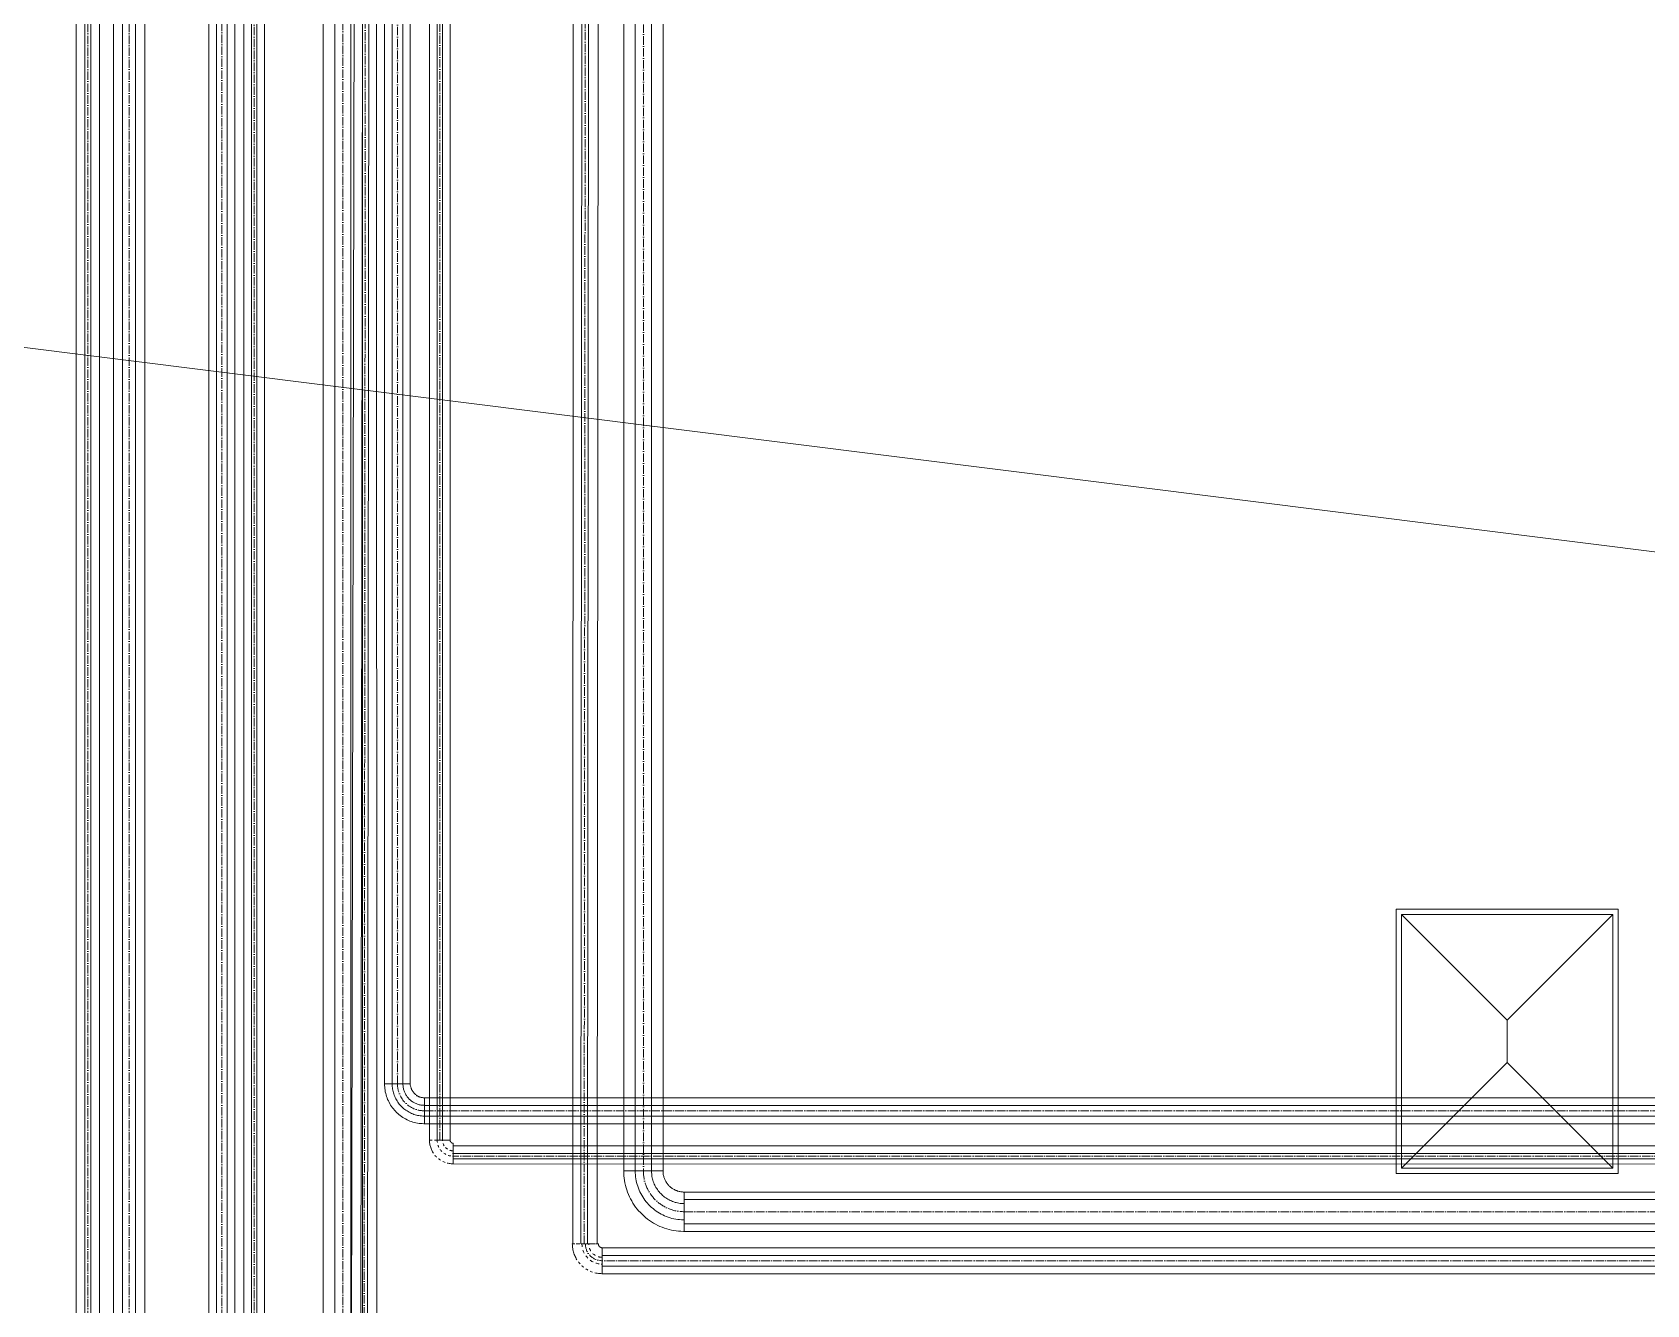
# Model space of a CAD drawing. Header units: millimetres. Extents: x -88595 to 880822, y -1054509 to -148035.
# Drawn here: x 540215 to 542126, y -245691 to -244186 of the extents above; entities that cross this region are included whole.
import ezdxf

# ---------------------------------------------------------------- set-up
doc = ezdxf.new("R2010")
doc.units = ezdxf.units.MM
for name, pattern in [('$0$ADSK_Скрыто', [6, 3, -3]), ('$1$ADSK_Скрыто', [6, 3, -3]), ('$10$ADSK_Осевая', [14, 10, -2, 0, -2]), ('$11$ADSK_Осевая', [14, 10, -2, 0, -2]), ('$4$ADSK_Скрыто', [6, 3, -3]), ('$8$ADSK_Осевая', [14, 10, -2, 0, -2])]:
    doc.linetypes.add(name, pattern=pattern)
for name, color, linetype, lineweight in [('Воздуховоды', 7, 'Continuous', 18), ('Изоляция', 7, 'Continuous', 18), ('Крыша', 7, 'Continuous', 9), ('Линии', 7, 'Continuous', 9), ('Оборудование', 7, 'Continuous', 18), ('Трубопровод', 7, 'Continuous', 18), ('Трубопроводы', 7, 'Continuous', 18)]:
    doc.layers.add(name, color=color, linetype=linetype, lineweight=lineweight)

# ---------------------------------------------------------------- blocks, each defined once
blk = doc.blocks.new('$0$ADSK_МедьПайка_Отвод-гнутая труба - Отвод _гнутая труба_-V86-В_Координация_кровля ОВ3')
at = {"layer": 'Линии', "color": 134, "linetype": '$0$ADSK_Скрыто', "true_color": 0x00a6a6}
for p, q in [((-3.5, 31.7), (-4, 31.7)), ((-3.5, 31.7), (-4, 31.7)), ((4, 31.7), (3.5, 31.7)), ((4, 31.7), (3.5, 31.7))]:
    blk.add_line(p, q, dxfattribs=at)
at = {"layer": 'Трубопроводы', "color": 134, "true_color": 0x00a6a6, "flags": 128}
for points in [[(-31.7, -6.4), (-30.2, -6.3), (-28.7, -6.2), (-27.2, -6.1), (-25.7, -5.9), (-24.2, -5.6), (-22.7, -5.3), (-21.2, -4.9), (-19.8, -4.4), (-18.3, -3.9), (-16.9, -3.3), (-15.5, -2.7), (-14.2, -2), (-12.8, -1.3), (-11.5, -0.5), (-10.2, 0.3), (-9, 1.2), (-7.8, 2.1), (-6.6, 3.1), (-5.5, 4.1), (-4.4, 5.2), (-3.4, 6.3), (-2.4, 7.5), (-1.4, 8.7), (-0.5, 9.9), (0.3, 11.2), (1.1, 12.5), (1.9, 13.8), (2.5, 15.2), (3.2, 16.5), (3.8, 17.9), (4.3, 19.4), (4.8, 20.8), (5.2, 22.3), (5.5, 23.8), (5.8, 25.3), (6, 26.8), (6.2, 28.3), (6.3, 29.8), (6.3, 31.3), (6.3, 31.7)], [(-6.4, 31.7), (-6.4, 30.7), (-6.4, 29.7), (-6.5, 28.7), (-6.7, 27.7), (-6.9, 26.7), (-7.1, 25.7), (-7.3, 24.7), (-7.6, 23.8), (-8, 22.8), (-8.4, 21.9), (-8.8, 20.9), (-9.2, 20), (-9.7, 19.1), (-10.2, 18.3), (-10.8, 17.4), (-11.4, 16.6), (-12, 15.8), (-12.7, 15), (-13.3, 14.3), (-14.1, 13.5), (-14.8, 12.8), (-15.6, 12.2), (-16.4, 11.5), (-17.2, 10.9), (-18, 10.4), (-18.9, 9.8), (-19.8, 9.3), (-20.7, 8.9), (-21.6, 8.5), (-22.5, 8.1), (-23.5, 7.7), (-24.5, 7.4), (-25.4, 7.1), (-26.4, 6.9), (-27.4, 6.7), (-28.4, 6.6), (-29.4, 6.5), (-30.5, 6.4), (-31.5, 6.4), (-31.7, 6.3)]]:
    blk.add_lwpolyline(points, dxfattribs=at)
blk = doc.blocks.new('$0$ADSK_МедьПайка_Отвод-гнутая труба - Отвод _гнутая труба_-V92-В_Координация_кровля ОВ3')
at = {"layer": 'Линии', "color": 190, "linetype": '$0$ADSK_Скрыто', "true_color": 0x8000ff}
for p, q in [((-2.7, 15.9), (-3.1, 15.9)), ((-2.7, 15.9), (-3.1, 15.9)), ((0, 15.9), (-0.3, 15.9)), ((0, 15.9), (-0.3, 15.9)), ((3.1, 15.9), (2.7, 15.9)), ((3.1, 15.9), (2.7, 15.9)), ((-15.9, 3.2), (-15.9, -3.2)), ((-15.9, 3.2), (-15.9, -3.2))]:
    blk.add_line(p, q, dxfattribs=at)
at = {"layer": 'Линии', "color": 190, "linetype": '$0$ADSK_Скрыто', "true_color": 0x8000ff, "flags": 128}
for points in [[(-15.9, -3.2), (-15.1, -3.2), (-14.4, -3.1), (-13.6, -3), (-12.8, -2.9), (-12.1, -2.8), (-11.3, -2.6), (-10.6, -2.4), (-9.9, -2.2), (-9.2, -2), (-8.5, -1.7), (-7.8, -1.4), (-7.1, -1), (-6.4, -0.7), (-5.8, -0.3), (-5.1, 0.2), (-4.5, 0.6), (-3.9, 1.1), (-3.3, 1.6), (-2.8, 2.1), (-2.2, 2.6), (-1.7, 3.2), (-1.2, 3.7), (-0.7, 4.3), (-0.3, 4.9), (0.2, 5.6), (0.6, 6.2), (0.9, 6.9), (1.3, 7.6), (1.6, 8.3), (1.9, 9), (2.1, 9.7), (2.4, 10.4), (2.6, 11.1), (2.8, 11.9), (2.9, 12.6), (3, 13.4), (3.1, 14.1), (3.2, 14.9)], [(-3.2, 14.9), (-3.3, 14.4), (-3.3, 13.9), (-3.4, 13.4), (-3.5, 12.9), (-3.7, 12.4), (-3.8, 11.9), (-4, 11.4), (-4.2, 10.9), (-4.4, 10.5), (-4.6, 10), (-4.9, 9.6), (-5.1, 9.1), (-5.4, 8.7), (-5.7, 8.3), (-6, 7.9), (-6.3, 7.5), (-6.7, 7.1), (-7, 6.8), (-7.4, 6.4), (-7.8, 6.1), (-8.2, 5.8), (-8.6, 5.5), (-9, 5.2), (-9.4, 4.9), (-9.9, 4.7), (-10.3, 4.4), (-10.8, 4.2), (-11.3, 4), (-11.8, 3.9), (-12.2, 3.7), (-12.7, 3.6), (-13.2, 3.5), (-13.7, 3.4), (-14.2, 3.3), (-14.7, 3.2), (-15.2, 3.2), (-15.7, 3.2), (-15.9, 3.2)]]:
    blk.add_lwpolyline(points, dxfattribs=at)
at = {"layer": 'Трубопроводы', "color": 190, "true_color": 0x8000ff, "flags": 128}
for points in [[(-3.2, 15.9), (-3.2, 15.4), (-3.2, 14.9)], [(3.2, 14.9), (3.2, 15.7), (3.2, 15.9)]]:
    blk.add_lwpolyline(points, dxfattribs=at)
blk = doc.blocks.new('Кровля')
at = {"layer": 'Воздуховоды'}
for p, q in [((554096.6, 681214), (554359.1, 681214)), ((554096.6, 681214), (554096.6, 680901.5)), ((554102.8, 681207.8), (554352.8, 681207.8)), ((554102.8, 681207.8), (554102.8, 680907.8)), ((554227.8, 681082.8), (554102.8, 681207.8)), ((554102.8, 681207.8), (554102.8, 680907.8)), ((554102.8, 681207.8), (554352.8, 681207.8)), ((554352.8, 681207.8), (554227.8, 681082.8)), ((554352.8, 681207.8), (554352.8, 680907.8)), ((554352.8, 680907.8), (554352.8, 681207.8)), ((554359.1, 681214), (554359.1, 680901.5)), ((554227.8, 681082.8), (554227.8, 681032.8)), ((554102.8, 680907.8), (554227.8, 681032.8)), ((554227.8, 681032.8), (554352.8, 680907.8)), ((554359.1, 680901.5), (554096.6, 680901.5)), ((554352.8, 680907.8), (554102.8, 680907.8)), ((554352.8, 680907.8), (554102.8, 680907.8))]:
    blk.add_line(p, q, dxfattribs=at)
at = {"layer": 'Крыша'}
blk.add_line((552355.1, 681893.5), (555037.7, 681557), dxfattribs=at)

msp = doc.modelspace()

# ---------------------------------------------------------------- linework, layer by layer
at = {"layer": 'Изоляция', "color": 134, "true_color": 0x00a6a6}
for p, q in [((540915.1, -242752.3), (540915.1, -245533.1)), ((540928.8, -242752.3), (540928.8, -245533.1)), ((540948, -242752.3), (540948, -245533.1)), ((540961.7, -242752.3), (540961.7, -245533.1)), ((540424.3, -246525), (540424.3, -242797.7)), ((540433.3, -246525), (540433.3, -242797.7)), ((540446, -246525), (540446, -242797.7)), ((540455, -246525), (540455, -242797.7)), ((540559.5, -242995.2), (540559.5, -246165.8)), ((540606, -242995.2), (540606, -246165.8)), ((540573.1, -243016.4), (540573.1, -246165.8)), ((540592.4, -243016.4), (540592.4, -246165.8)), ((540311.4, -243033.5), (540311.4, -245861.7)), ((540348.4, -245861.7), (540348.4, -243033.5)), ((540632.1, -245430.1), (540632.1, -243109.5)), ((540641.1, -245430.1), (540641.1, -243109.5)), ((540653.8, -245430.1), (540653.8, -243109.5)), ((540662.3, -245430.1), (540662.8, -243109.5)), ((540632.1, -245430.1), (540662.3, -245430.1)), ((553521.1, -245446.5), (540679.2, -245446.5)), ((540679.2, -245448), (540679.2, -245446.8)), ((540679.2, -245449.8), (540679.2, -245448.5)), ((540679.2, -245454.1), (540679.2, -245452.2)), ((540679.2, -245457.8), (540679.2, -245455.2)), ((540679.2, -245465.2), (540679.2, -245458.4)), ((540679.2, -245468.5), (540679.2, -245465.8)), ((540679.2, -245471.4), (540679.2, -245469.5)), ((540679.2, -245473.9), (540679.2, -245475.1)), ((540679.2, -245477.2), (540679.2, -245475.6)), ((540679.2, -245477.2), (553521.1, -245477.2)), ((540915.1, -245533.1), (540960.9, -245533.1)), ((555976.2, -245558), (540986.6, -245558)), ((540986.6, -245560.3), (540986.6, -245558.6)), ((540986.6, -245563.1), (540986.6, -245561.1)), ((540986.6, -245569.6), (540986.6, -245566.8)), ((540986.6, -245575.3), (540986.6, -245571.2)), ((540986.6, -245586.5), (540986.6, -245576.1)), ((540986.6, -245591.4), (540986.6, -245587.4)), ((540986.6, -245595.8), (540986.6, -245593)), ((540986.6, -245599.7), (540986.6, -245601.5)), ((540986.6, -245604.6), (540986.6, -245602.3)), ((540986.6, -245604.6), (555929.6, -245604.6))]:
    msp.add_line(p, q, dxfattribs=at)
at = {"layer": 'Изоляция', "color": 190, "true_color": 0x8000ff}
for p, q in [((540465.6, -246501.7), (540465.6, -242831.8)), ((540474.6, -246501.7), (540474.6, -242831.8)), ((540481, -246501.7), (540481, -242831.8)), ((540490, -246501.7), (540490, -242831.8)), ((540854.9, -245619.3), (540855.3, -242899.6)), ((540864.2, -245619.3), (540866.6, -242899.7)), ((540872.2, -245619.3), (540874.7, -242899.7)), ((540883.6, -245619.3), (540886, -242899.7)), ((540267.4, -242963.1), (540267.4, -245931.3)), ((540277.5, -242963.1), (540277.5, -245931.3)), ((540284.7, -242963.1), (540284.7, -245931.3)), ((540294.9, -242963.1), (540294.9, -245931.3)), ((540592.3, -246141.3), (540598.6, -242961.2)), ((540603.6, -246141.3), (540607.2, -242961.2)), ((540611.7, -246141.3), (540614.3, -242961.2)), ((540623, -246141.3), (540622.5, -242961.2)), ((540685.3, -245496.6), (540685.3, -243093.6)), ((540694.3, -245496.6), (540694.3, -243093.6)), ((540700.6, -245496.6), (540700.6, -243093.6)), ((540709.6, -243093.6), (540709.6, -245496.6)), ((540713.3, -245501.9), (540713.3, -245500.3)), ((553537, -245503.3), (540713.3, -245503.4)), ((540713.3, -245509.3), (540713.3, -245507.1)), ((540713.3, -245512.1), (540713.3, -245509.7)), ((540713.3, -245515.1), (540713.3, -245512.4)), ((540713.3, -245517.7), (540713.3, -245515.6)), ((540713.3, -245520), (540713.3, -245518.6)), ((540713, -245524.6), (553537, -245527.6)), ((540713.3, -245524.6), (540713.3, -245523.4)), ((555921.1, -245624), (540889.7, -245624)), ((540889.7, -245626), (540889.7, -245624)), ((540889.7, -245635.3), (540889.7, -245632.6)), ((540889.7, -245638.9), (540889.7, -245635.9)), ((540889.7, -245642.7), (540889.7, -245639.3)), ((540889.7, -245646), (540889.7, -245643.3)), ((540889.7, -245648.9), (540889.7, -245647)), ((540889.7, -245654.7), (540889.7, -245653.1)), ((540889.7, -245654.7), (555921.1, -245654.7))]:
    msp.add_line(p, q, dxfattribs=at)
at = {"layer": 'Изоляция', "color": 134, "true_color": 0x00a6a6, "flags": 128}
for points in [[(540632.1, -245430.1), (540632.1, -245431.9), (540632.3, -245433.8), (540632.4, -245435.7), (540632.7, -245437.6), (540633, -245439.4), (540633.5, -245441.3), (540633.9, -245443.1), (540634.5, -245444.9), (540635.1, -245446.7), (540635.8, -245448.4), (540636.6, -245450.1), (540637.4, -245451.8), (540638.3, -245453.5), (540639.3, -245455.1), (540640.3, -245456.7), (540641.4, -245458.2), (540642.6, -245459.7), (540643.8, -245461.1), (540645.1, -245462.5), (540646.4, -245463.8), (540647.8, -245465.1), (540649.2, -245466.4), (540650.7, -245467.5), (540652.2, -245468.6), (540653.8, -245469.7), (540655.4, -245470.7), (540657, -245471.6), (540658.7, -245472.5), (540660.4, -245473.2), (540662.1, -245474), (540663.9, -245474.6), (540665.7, -245475.2), (540667.5, -245475.7), (540669.3, -245476.1), (540671.2, -245476.5), (540673.1, -245476.8), (540674.9, -245477), (540676.8, -245477.1), (540678.7, -245477.2), (540679.2, -245477.2)], [(540679.2, -245446.5), (540678.5, -245446.4), (540677.9, -245446.4), (540677.2, -245446.3), (540676.6, -245446.3), (540675.9, -245446.1), (540675.3, -245446), (540674.7, -245445.8), (540674, -245445.6), (540673.4, -245445.4), (540672.8, -245445.2), (540672.2, -245444.9), (540671.6, -245444.6), (540671.1, -245444.3), (540670.5, -245444), (540669.9, -245443.6), (540669.4, -245443.2), (540668.9, -245442.8), (540668.4, -245442.4), (540667.9, -245441.9), (540667.4, -245441.5), (540667, -245441), (540666.6, -245440.5), (540666.2, -245440), (540665.8, -245439.5), (540665.4, -245438.9), (540665.1, -245438.4), (540664.7, -245437.8), (540664.4, -245437.2), (540664.2, -245436.6), (540663.9, -245436), (540663.7, -245435.4), (540663.5, -245434.8), (540663.3, -245434.1), (540663.2, -245433.5), (540663, -245432.8), (540662.8, -245432.2), (540662.6, -245431.5), (540662.4, -245430.9), (540662.4, -245430.5), (540662.3, -245430.1)], [(540915.1, -245533.1), (540915.2, -245536), (540915.3, -245538.9), (540915.6, -245541.7), (540916, -245544.5), (540916.5, -245547.3), (540917.2, -245550.1), (540917.9, -245552.9), (540918.7, -245555.6), (540919.7, -245558.3), (540920.7, -245561), (540921.9, -245563.6), (540923.2, -245566.1), (540924.6, -245568.6), (540926, -245571.1), (540927.6, -245573.5), (540929.2, -245575.8), (540931, -245578.1), (540932.8, -245580.3), (540934.8, -245582.4), (540936.8, -245584.4), (540938.9, -245586.3), (540941, -245588.2), (540943.3, -245590), (540945.6, -245591.7), (540948, -245593.3), (540950.4, -245594.8), (540952.9, -245596.2), (540955.4, -245597.5), (540958, -245598.7), (540960.7, -245599.7), (540963.3, -245600.7), (540966.1, -245601.6), (540968.8, -245602.4), (540971.6, -245603), (540974.4, -245603.6), (540977.2, -245604), (540980.1, -245604.3), (540982.9, -245604.5), (540985.8, -245604.6), (540986.6, -245604.6)], [(540986.6, -245558), (540985.6, -245558), (540984.6, -245557.9), (540983.6, -245557.8), (540982.6, -245557.7), (540981.6, -245557.5), (540980.6, -245557.3), (540979.7, -245557.1), (540978.7, -245556.8), (540977.8, -245556.4), (540976.9, -245556.1), (540976, -245555.7), (540975.1, -245555.2), (540974.2, -245554.7), (540973.3, -245554.2), (540972.5, -245553.7), (540971.7, -245553.1), (540970.9, -245552.5), (540970.2, -245551.9), (540969.4, -245551.2), (540968.7, -245550.5), (540968, -245549.8), (540967.4, -245549), (540966.8, -245548.2), (540966.2, -245547.4), (540965.6, -245546.6), (540965.1, -245545.7), (540964.6, -245544.9), (540964.2, -245544), (540963.7, -245543.1), (540963.4, -245542.2), (540963, -245541.2), (540962.7, -245540.3), (540962.5, -245539.3), (540962.2, -245538.4), (540962, -245537.4), (540961.9, -245536.4), (540961.8, -245535.4), (540961.7, -245534.4), (540961.7, -245533.4), (540961.7, -245533.1)]]:
    msp.add_lwpolyline(points, dxfattribs=at)
at = {"layer": 'Изоляция', "color": 190, "true_color": 0x8000ff, "flags": 128}
for points in [[(540685.3, -245496.6), (540685.3, -245497.7), (540685.4, -245498.8), (540685.5, -245499.9), (540685.6, -245501), (540685.8, -245502.1), (540686.1, -245503.2), (540686.4, -245504.3), (540686.7, -245505.4), (540687.1, -245506.4), (540687.5, -245507.5), (540687.9, -245508.5), (540688.4, -245509.5)], [(540713.3, -245500.3), (540713.2, -245500.3), (540713, -245500.2), (540712.9, -245500.2), (540712.7, -245500.2), (540712.6, -245500.2), (540712.4, -245500.1), (540712.3, -245500.1), (540712.2, -245500.1), (540712, -245500), (540711.9, -245500), (540711.7, -245499.9), (540711.6, -245499.8), (540711.5, -245499.8), (540711.4, -245499.7), (540711.2, -245499.6), (540711.1, -245499.5), (540711, -245499.4), (540710.9, -245499.3), (540710.8, -245499.2), (540710.7, -245499.1), (540710.6, -245499), (540710.5, -245498.9), (540710.4, -245498.8), (540710.3, -245498.7), (540710.2, -245498.6), (540710.1, -245498.4), (540710.1, -245498.3), (540710, -245498.2), (540709.9, -245498), (540709.9, -245497.9), (540709.8, -245497.8), (540709.8, -245497.6), (540709.7, -245497.5), (540709.7, -245497.3), (540709.7, -245497.2), (540709.7, -245497), (540709.6, -245496.9), (540709.6, -245496.7), (540709.6, -245496.6), (540709.6, -245496.6)], [(540706.4, -245523.7), (540707.5, -245524), (540708.6, -245524.2), (540709.7, -245524.4), (540710.8, -245524.5), (540711.9, -245524.6), (540713, -245524.6), (540713.3, -245524.6)], [(540854.3, -245619.3), (540854.4, -245620.7), (540854.4, -245622.1), (540854.6, -245623.5), (540854.8, -245624.9), (540855, -245626.3), (540855.3, -245627.7), (540855.7, -245629.1), (540856.1, -245630.4), (540856.6, -245631.8), (540857.1, -245633.1), (540857.7, -245634.4), (540858.3, -245635.6)], [(540889.7, -245624), (540889.5, -245624), (540889.3, -245623.9), (540889.1, -245623.9), (540889, -245623.9), (540888.8, -245623.9), (540888.6, -245623.8), (540888.4, -245623.8), (540888.2, -245623.7), (540888.1, -245623.7), (540887.9, -245623.6), (540887.7, -245623.5), (540887.5, -245623.4), (540887.4, -245623.3), (540887.2, -245623.2), (540887.1, -245623.1), (540886.9, -245623), (540886.8, -245622.9), (540886.6, -245622.8), (540886.5, -245622.7), (540886.4, -245622.5), (540886.2, -245622.4), (540886.1, -245622.3), (540886, -245622.1), (540885.9, -245622), (540885.8, -245621.8), (540885.7, -245621.7), (540885.6, -245621.5), (540885.5, -245621.3), (540885.4, -245621.2), (540885.4, -245621), (540885.3, -245620.8), (540885.2, -245620.6), (540885.2, -245620.5), (540885.1, -245620.3), (540885.1, -245620.1), (540885.1, -245619.9), (540885.1, -245619.7), (540885, -245619.5), (540885, -245619.3), (540885, -245619.3)], [(540880.9, -245653.6), (540882.3, -245653.9), (540883.7, -245654.1), (540885.1, -245654.4), (540886.5, -245654.5), (540887.9, -245654.6), (540889.3, -245654.7), (540889.7, -245654.7)]]:
    msp.add_lwpolyline(points, dxfattribs=at)
at = {"layer": 'Линии', "color": 134, "linetype": '$1$ADSK_Скрыто', "true_color": 0x00a6a6}
for p, q in [((540679.2, -245446.5), (540679.2, -245446.7)), ((540679.2, -245447.9), (540679.2, -245448.5)), ((540679.2, -245448.4), (540679.2, -245448)), ((540679.2, -245449.7), (540679.2, -245452.1)), ((540679.2, -245452.2), (540679.2, -245449.8)), ((540679.2, -245454.1), (540679.2, -245455.1)), ((540679.2, -245455.2), (540679.2, -245454.1)), ((540679.2, -245457.8), (540679.2, -245458.3)), ((540679.2, -245457.9), (540679.2, -245458.3)), ((540679.2, -245458.4), (540679.2, -245457.9)), ((540679.2, -245465.8), (540679.2, -245465.2)), ((540679.2, -245465.3), (540679.2, -245465.8)), ((540679.2, -245465.3), (540679.2, -245465.8)), ((540679.2, -245469.5), (540679.2, -245468.5)), ((540679.2, -245468.6), (540679.2, -245469.5)), ((540679.2, -245473.8), (540679.2, -245471.4)), ((540679.2, -245471.5), (540679.2, -245473.9)), ((540679.2, -245475.1), (540679.2, -245475.7)), ((540679.2, -245475.6), (540679.2, -245475.2)), ((540960.9, -245533.1), (540961.7, -245533.1)), ((540986.6, -245558), (540986.6, -245558.4)), ((540986.6, -245560.2), (540986.6, -245561.1)), ((540986.6, -245561), (540986.6, -245560.3)), ((540986.6, -245563), (540986.6, -245566.6)), ((540986.6, -245566.8), (540986.6, -245563.1)), ((540986.6, -245569.7), (540986.6, -245571.1)), ((540986.6, -245571.2), (540986.6, -245569.7)), ((540986.6, -245575.3), (540986.6, -245576)), ((540986.6, -245575.3), (540986.6, -245576)), ((540986.6, -245576.1), (540986.6, -245575.3)), ((540986.6, -245587.3), (540986.6, -245586.5)), ((540986.6, -245586.6), (540986.6, -245587.3)), ((540986.6, -245586.6), (540986.6, -245587.3)), ((540986.6, -245593), (540986.6, -245591.4)), ((540986.6, -245591.5), (540986.6, -245593)), ((540986.6, -245599.5), (540986.6, -245595.8)), ((540986.6, -245596), (540986.6, -245599.6)), ((540986.6, -245601.5), (540986.6, -245602.4)), ((540986.6, -245602.3), (540986.6, -245601.6))]:
    msp.add_line(p, q, dxfattribs=at)
at = {"layer": 'Линии', "color": 190, "linetype": '$1$ADSK_Скрыто', "true_color": 0x8000ff}
for p, q in [((540685.3, -245496.6), (540709.6, -245496.6)), ((540700.6, -245496.6), (540685.3, -245496.6)), ((540685.7, -245496.6), (540685.3, -245496.6)), ((540709.6, -245496.6), (540694.3, -245496.6)), ((540709.6, -245496.6), (540708, -245496.6)), ((540713.3, -245502.9), (540713.3, -245501.8)), ((540713.3, -245507.1), (540713.3, -245501.8)), ((540713.3, -245501.9), (540713.3, -245507.1)), ((540713.3, -245509.3), (540713.3, -245509.7)), ((540713.3, -245509.7), (540713.3, -245509.3)), ((540713.3, -245509.4), (540713.3, -245509.7)), ((540713.3, -245512.2), (540713.3, -245512.4)), ((540713.3, -245512.2), (540713.3, -245512.4)), ((540713.3, -245515.5), (540713.3, -245515.1)), ((540713.3, -245515.2), (540713.3, -245515.5)), ((540713.3, -245515.2), (540713.3, -245515.6)), ((540713.3, -245518.5), (540713.3, -245517.7)), ((540713.3, -245517.8), (540713.3, -245518.5)), ((540713.3, -245523.4), (540713.3, -245520)), ((540713.3, -245520.1), (540713.3, -245523.5)), ((540854.3, -245619.3), (540885, -245619.3)), ((540873.7, -245619.3), (540854.3, -245619.3)), ((540854.9, -245619.3), (540854.3, -245619.3)), ((540885, -245619.3), (540865.7, -245619.3)), ((540885, -245619.3), (540883, -245619.3)), ((540889.7, -245626), (540889.7, -245632.6)), ((540889.7, -245627.3), (540889.7, -245626)), ((540889.7, -245632.6), (540889.7, -245626)), ((540889.7, -245635.3), (540889.7, -245635.8)), ((540889.7, -245635.4), (540889.7, -245635.8)), ((540889.7, -245635.9), (540889.7, -245635.4)), ((540889.7, -245639), (540889.7, -245639.3)), ((540889.7, -245639), (540889.7, -245639.3)), ((540889.7, -245643.2), (540889.7, -245642.7)), ((540889.7, -245642.8), (540889.7, -245643.2)), ((540889.7, -245642.8), (540889.7, -245643.3)), ((540889.7, -245647), (540889.7, -245646)), ((540889.7, -245646.1), (540889.7, -245647)), ((540889.7, -245653.1), (540889.7, -245648.9)), ((540889.7, -245649), (540889.7, -245653.2))]:
    msp.add_line(p, q, dxfattribs=at)
at = {"layer": 'Линии', "color": 190, "linetype": '$4$ADSK_Скрыто', "true_color": 0x8000ff, "flags": 128}
for points in [[(540712, -245500), (540711.9, -245500), (540711.7, -245499.9), (540711.6, -245499.8), (540711.5, -245499.8), (540711.4, -245499.7), (540711.2, -245499.6), (540711.1, -245499.5), (540711, -245499.4), (540710.9, -245499.3), (540710.8, -245499.2), (540710.7, -245499.1), (540710.6, -245499), (540710.5, -245498.9), (540710.4, -245498.8), (540710.3, -245498.7), (540710.2, -245498.6), (540710.1, -245498.4), (540710.1, -245498.3), (540710, -245498.2), (540709.9, -245498), (540709.9, -245497.9), (540709.8, -245497.8)], [(540688.4, -245509.5), (540689, -245510.5), (540689.6, -245511.5), (540690.2, -245512.4), (540690.8, -245513.3), (540691.5, -245514.2), (540692.2, -245515), (540693, -245515.9), (540693.8, -245516.7), (540694.6, -245517.4), (540695.5, -245518.2), (540696.3, -245518.9), (540697.2, -245519.5), (540698.2, -245520.2), (540699.1, -245520.7), (540700.1, -245521.3), (540701.1, -245521.8), (540702.1, -245522.3), (540703.2, -245522.7), (540704.2, -245523.1), (540705.3, -245523.4), (540706.4, -245523.7)], [(540888.1, -245623.7), (540887.9, -245623.6), (540887.7, -245623.5), (540887.5, -245623.4), (540887.4, -245623.3), (540887.2, -245623.2), (540887.1, -245623.1), (540886.9, -245623), (540886.8, -245622.9), (540886.6, -245622.8), (540886.5, -245622.7), (540886.4, -245622.5), (540886.2, -245622.4), (540886.1, -245622.3), (540886, -245622.1), (540885.9, -245622), (540885.8, -245621.8), (540885.7, -245621.7), (540885.6, -245621.5), (540885.5, -245621.3), (540885.4, -245621.2), (540885.4, -245621), (540885.3, -245620.8)], [(540858.3, -245635.6), (540859, -245636.9), (540859.7, -245638.1), (540860.5, -245639.3), (540861.3, -245640.4), (540862.2, -245641.5), (540863.1, -245642.6), (540864.1, -245643.7), (540865.1, -245644.7), (540866.1, -245645.6), (540867.2, -245646.5), (540868.3, -245647.4), (540869.4, -245648.3), (540870.6, -245649.1), (540871.8, -245649.8), (540873, -245650.5), (540874.3, -245651.1), (540875.6, -245651.7), (540876.9, -245652.3), (540878.2, -245652.7), (540879.6, -245653.2), (540880.9, -245653.6)]]:
    msp.add_lwpolyline(points, dxfattribs=at)
at = {"layer": 'Трубопровод', "color": 134, "true_color": 0x00a6a6}
for p, q in [((540322.2, -243033.5), (540322.2, -245861.7)), ((540337.6, -245861.7), (540337.6, -243033.5)), ((553521.1, -245455.5), (540679.2, -245455.5)), ((540679.2, -245468.2), (553521.1, -245468.2)), ((555967.2, -245567), (540986.6, -245567)), ((540986.6, -245595.6), (555938.6, -245595.6))]:
    msp.add_line(p, q, dxfattribs=at)
at = {"layer": 'Трубопровод', "color": 134, "linetype": '$10$ADSK_Осевая', "true_color": 0x00a6a6}
for p, q in [((540329.9, -243033.5), (540329.9, -245861.7)), ((553521.1, -245461.8), (540679.2, -245461.8)), ((555900.9, -245581.3), (540986.6, -245581.3))]:
    msp.add_line(p, q, dxfattribs=at)
at = {"layer": 'Трубопровод', "color": 190, "true_color": 0x8000ff}
for p, q in [((553537, -245512.3), (540713.3, -245512.3)), ((540713.3, -245518.6), (553537, -245518.6)), ((555921.1, -245633), (540889.7, -245633)), ((540889.7, -245645.7), (555921.1, -245645.7))]:
    msp.add_line(p, q, dxfattribs=at)
at = {"layer": 'Трубопровод', "color": 190, "linetype": '$10$ADSK_Осевая', "true_color": 0x8000ff}
for p, q in [((553537, -245515.5), (540713.3, -245515.5)), ((555921.1, -245639.3), (540889.7, -245639.3))]:
    msp.add_line(p, q, dxfattribs=at)
at = {"layer": 'Трубопроводы', "color": 134, "linetype": '$11$ADSK_Осевая', "true_color": 0x00a6a6}
for p, q in [((540938.4, -242752.3), (540938.4, -245533.1)), ((540582.8, -243031.2), (540582.8, -246165.8)), ((540647.5, -245430.1), (540647.5, -243109.5))]:
    msp.add_line(p, q, dxfattribs=at)
at = {"layer": 'Трубопроводы', "color": 134, "linetype": '$8$ADSK_Осевая', "true_color": 0x00a6a6}
msp.add_line((540439.6, -246525), (540439.6, -242797.7), dxfattribs=at)
at = {"layer": 'Трубопроводы', "color": 190, "linetype": '$8$ADSK_Осевая', "true_color": 0x8000ff}
msp.add_line((540477.8, -246501.7), (540477.8, -242831.8), dxfattribs=at)
at = {"layer": 'Трубопроводы', "color": 190, "linetype": '$11$ADSK_Осевая', "true_color": 0x8000ff}
for p, q in [((540868.3, -245619.3), (540870.6, -242899.7)), ((540281.1, -242963.1), (540281.1, -245931.3)), ((540607.7, -246141.3), (540610.3, -242961.2)), ((540697.5, -245496.6), (540697.5, -243093.6))]:
    msp.add_line(p, q, dxfattribs=at)
at = {"layer": 'Трубопроводы', "color": 134, "linetype": '$11$ADSK_Осевая', "true_color": 0x00a6a6}
for centre, radius in [((540679.2, -245430.1), 31.8), ((540986.6, -245533.1), 48.2)]:
    msp.add_arc(centre, radius, 180, 270, dxfattribs=at)
at = {"layer": 'Трубопроводы', "color": 190, "linetype": '$11$ADSK_Осевая', "true_color": 0x8000ff}
for centre, radius, start in [((540713.3, -245496.6), 15.9, 267.0215), ((540889.7, -245619.3), 20, 180)]:
    msp.add_arc(centre, radius, start, 270, dxfattribs=at)

# ---------------------------------------------------------------- block references
at = {"layer": 'Линии', "color": 134, "linetype": '$0$ADSK_Скрыто', "true_color": 0x00a6a6, "rotation": 270}
msp.add_blockref('$0$ADSK_МедьПайка_Отвод-гнутая труба - Отвод _гнутая труба_-V86-В_Координация_кровля ОВ3', (540647.5, -245461.8), dxfattribs=at)
at = {"layer": 'Линии', "color": 190, "linetype": '$0$ADSK_Скрыто', "true_color": 0x8000ff, "rotation": 270}
msp.add_blockref('$0$ADSK_МедьПайка_Отвод-гнутая труба - Отвод _гнутая труба_-V92-В_Координация_кровля ОВ3', (540697.5, -245512.4), dxfattribs=at)
at = {"layer": 'Линии', "color": 134, "linetype": '$0$ADSK_Скрыто', "true_color": 0x00a6a6, "xscale": 1.516938110749818, "yscale": 1.516938110749818, "zscale": 1.516938110749818, "rotation": 270}
msp.add_blockref('$0$ADSK_МедьПайка_Отвод-гнутая труба - Отвод _гнутая труба_-V86-В_Координация_кровля ОВ3', (540938.4, -245581.3), dxfattribs=at)
at = {"layer": 'Линии', "color": 190, "linetype": '$0$ADSK_Скрыто', "true_color": 0x8000ff, "xscale": 1.260780287486825, "yscale": 1.260780287486825, "zscale": 1.260780287486825, "rotation": 270}
msp.add_blockref('$0$ADSK_МедьПайка_Отвод-гнутая труба - Отвод _гнутая труба_-V92-В_Координация_кровля ОВ3', (540869.7, -245639.3), dxfattribs=at)
at = {"layer": 'Оборудование', "color": 5, "true_color": 0x0000ff}
msp.add_blockref('Кровля', (-12267.3, -926437.4), dxfattribs=at)

doc.saveas('drawing.dxf')
